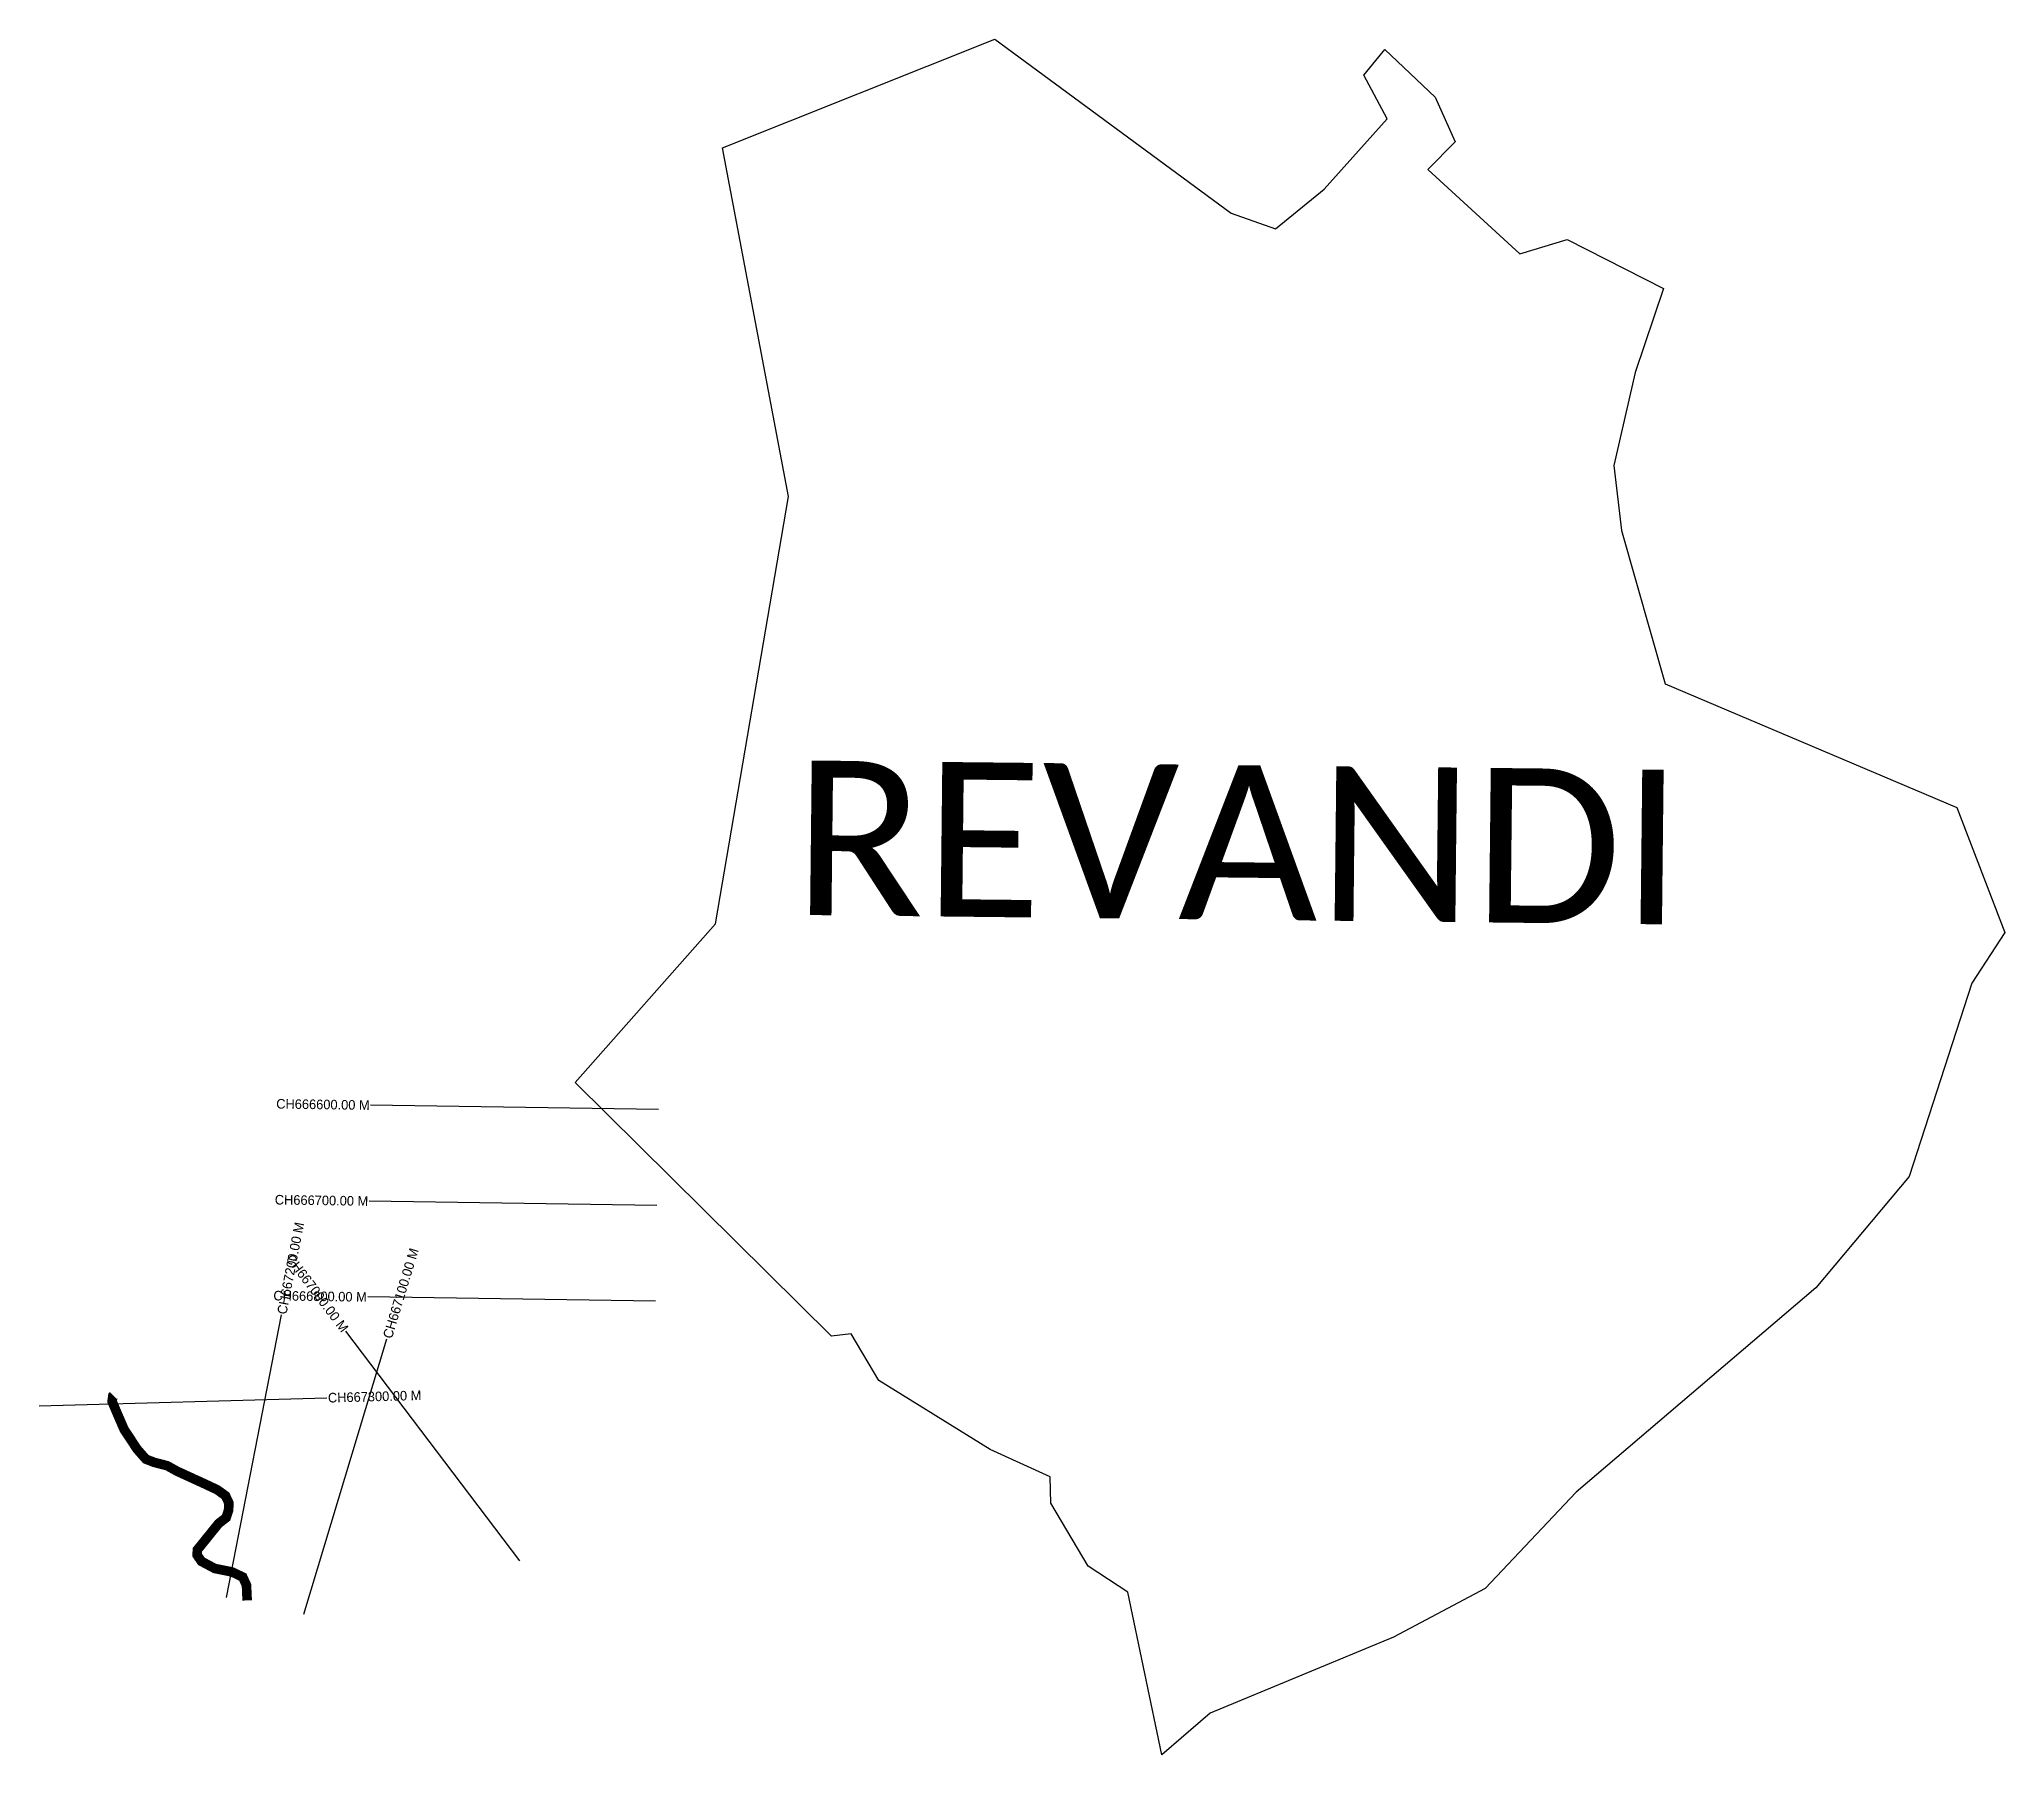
# Model space of a CAD drawing. Header units: metres. Extents: x 334995 to 337044, y 1778698 to 1780486.
import ezdxf
from ezdxf.enums import TextEntityAlignment as Align

# ---------------------------------------------------------------- set-up
doc = ezdxf.new("R2010")
doc.units = ezdxf.units.M
for name, color, linetype in [('CS', 134, 'Continuous'), ('CSMark', 6, 'Continuous'), ('UNPROTECTED', 10, 'Continuous'), ('VILLAGE BOUNDRY', 10, 'Continuous'), ('VILLAGE NAME', 250, 'Continuous')]:
    doc.layers.add(name, color=color, linetype=linetype)

msp = doc.modelspace()

# ---------------------------------------------------------------- linework, layer by layer
at = {"layer": 'CS'}
for p, q in [((335640.5, 1779370.5), (335340.6, 1779375)), ((335639, 1779270.5), (335339.1, 1779275)), ((335637.5, 1779170.5), (335337.6, 1779175)), ((335190.4, 1778861.8), (335247.8, 1779156.3)), ((335496, 1778900.1), (335314.9, 1779139.3)), ((335270.8, 1778844.2), (335357.6, 1779131.3)), ((334995.2, 1779061.5), (335295.1, 1779069.9))]:
    msp.add_line(p, q, dxfattribs=at)
at = {"layer": 'UNPROTECTED', "const_width": 10, "flags": 128}
msp.add_lwpolyline([(335072.3, 1779072.3), (335071.9, 1779071.9), (335071.1, 1779066.1), (335076.1, 1779054.3), (335083.7, 1779036.8), (335097.1, 1779016.5), (335106.3, 1779006), (335114.9, 1779002.6), (335128.5, 1778999.1), (335139, 1778993.3), (335166.7, 1778980.6), (335180.6, 1778974.1), (335189.3, 1778967.8), (335192.9, 1778960.1), (335192.5, 1778952.6), (335189.9, 1778944.9), (335182.1, 1778938.8), (335172, 1778926.3), (335164.1, 1778916.5), (335160.1, 1778911.6), (335159.7, 1778906.1), (335164.2, 1778899.4), (335178.3, 1778891.9), (335196, 1778888.4), (335207.3, 1778883), (335211.2, 1778874.5), (335211.9, 1778858.7)], dxfattribs=at)
at = {"layer": 'VILLAGE BOUNDRY', "color": 3}
msp.add_lwpolyline([(335707.5, 1780372.9), (335991.2, 1780486.2), (336237.7, 1780305.1), (336283.8, 1780288.7), (336334.5, 1780329.9), (336400.1, 1780403.2), (336376, 1780448.8), (336397.8, 1780475.5), (336450.4, 1780426), (336471.2, 1780379.2), (336442.6, 1780350.6), (336538.6, 1780262.6), (336587.8, 1780277.5), (336688.3, 1780226.4), (336658.8, 1780138.9), (336636.5, 1780042), (336644.4, 1779974.1), (336689.9, 1779814.1), (336994.1, 1779685.4), (337043.9, 1779555), (337009.5, 1779502.1), (336944.2, 1779300.6), (336846.9, 1779184.6), (336597.4, 1778971.5), (336502.5, 1778871.1), (336406.9, 1778820.5), (336215.6, 1778741.2), (336165.4, 1778697.8), (336130, 1778867.4), (336088.5, 1778894.3), (336049.8, 1778960.1), (336049, 1778987.6), (335986.4, 1779016.1), (335870.3, 1779087.8), (335841.4, 1779136.6), (335820.9, 1779134.2), (335553.7, 1779398.5), (335700, 1779564.2), (335776.1, 1780009.4), (335707.5, 1780372.9)], dxfattribs=at)

# ---------------------------------------------------------------- texts
at = {"layer": 'CSMark'}
for s, rotation, p in [('CH666600.00 M', 359.14, (335339.6, 1779375)), ('CH666700.00 M', 359.14, (335338.1, 1779275)), ('CH667000.00 M', 307.1271, (335314.3, 1779140.1)), ('CH666800.00 M', 359.14, (335336.6, 1779175))]:
    msp.add_text(s, height=10, rotation=rotation, dxfattribs=at).set_placement(p, align=Align.MIDDLE_RIGHT)
for s, rotation, p in [('CH667200.00 M', 78.9826, (335247.9, 1779157.2)), ('CH667100.00 M', 73.1734, (335357.9, 1779132.3)), ('CH667300.00 M', 1.5927, (335296.1, 1779069.9))]:
    msp.add_text(s, height=10, rotation=rotation, dxfattribs=at).set_placement(p, align=Align.MIDDLE_LEFT)
at = {"layer": 'VILLAGE NAME', "insert": (335782.4, 1779734.5), "char_height": 161.109, "attachment_point": 1, "rotation": 359.3742}
msp.add_mtext_dynamic_manual_height_columns('{\\fCalibri|b0|i0|c0|p34;REVANDI}', width=1589.786, gutter_width=805.5, heights=[0], dxfattribs=at)

doc.saveas('drawing.dxf')
